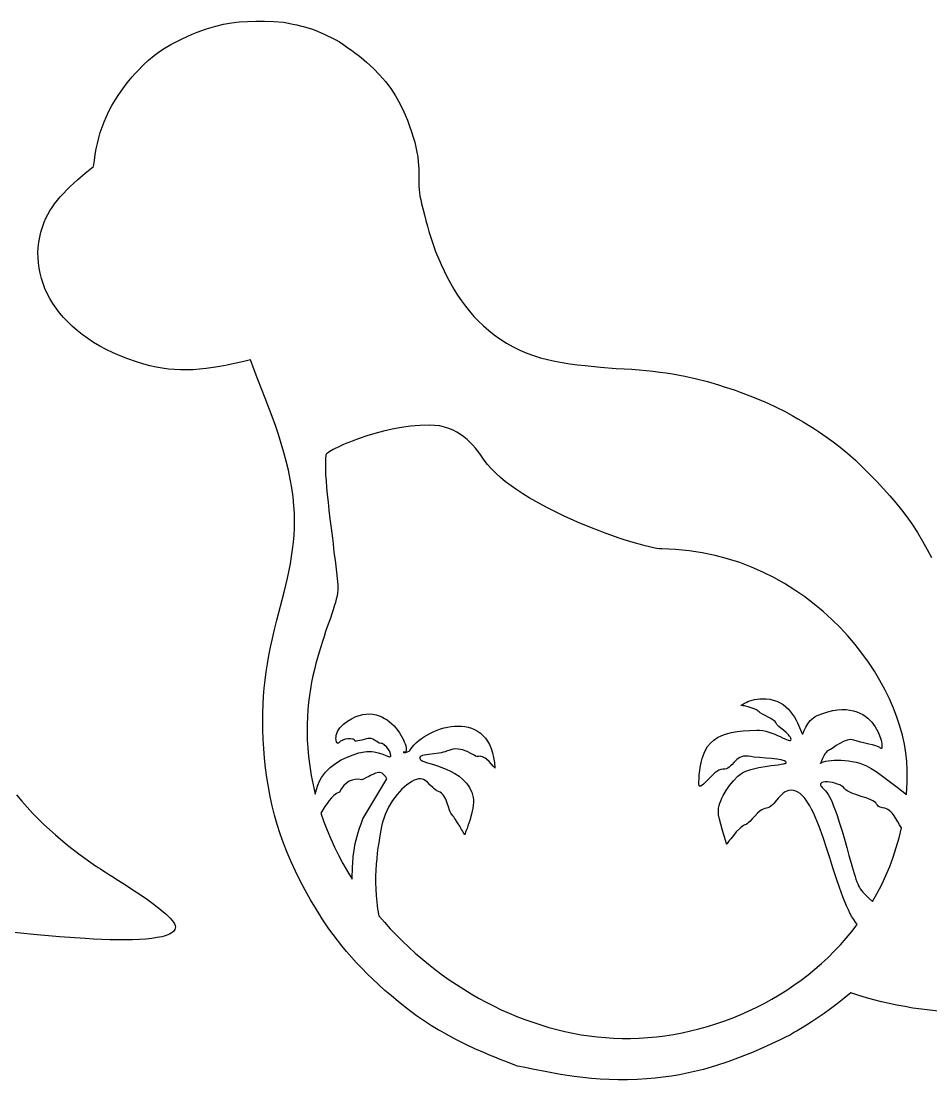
# Model space of a CAD drawing. Header units: millimetres. Extents: x 120 to 668, y 59 to 184.
# Drawn here: x 304.7 to 384.9, y 82.7 to 176 of the extents above; entities that cross this region are included whole.
import ezdxf

# ---------------------------------------------------------------- set-up
doc = ezdxf.new("R2010")
doc.units = ezdxf.units.MM
doc.layers.get('0').update_dxf_attribs({"linetype": 'CONTINUOUS', "true_color": 0xffffff})

msp = doc.modelspace()

# ---------------------------------------------------------------- linework, layer by layer
at = {"linetype": 'CONTINUOUS', "true_color": 0xffffff}
for points in [[(311.045, 163.227), (311.112, 163.757), (311.19, 164.275), (311.277, 164.777), (311.38, 165.27), (311.5, 165.755), (311.635, 166.232), (311.792, 166.705), (311.97, 167.177), (312.175, 167.65), (312.402, 168.122), (312.662, 168.6), (312.95, 169.085), (313.27, 169.577), (313.627, 170.08), (314.017, 170.597), (314.45, 171.127), (314.692, 171.41), (314.935, 171.677), (315.415, 172.17), (315.895, 172.612), (316.377, 173.01), (316.862, 173.367), (317.357, 173.69), (317.86, 173.985), (318.377, 174.257), (318.847, 174.487), (319.302, 174.697), (319.745, 174.89), (320.177, 175.067), (320.6, 175.227), (321.017, 175.37), (321.427, 175.5), (321.835, 175.612), (322.517, 175.772), (323.205, 175.892), (323.9, 175.977), (324.612, 176.027), (325.352, 176.047), (326.125, 176.04), (326.942, 176.005), (327.807, 175.947), (328.232, 175.862), (328.617, 175.785), (328.965, 175.71), (329.282, 175.637), (329.575, 175.567), (329.85, 175.495), (330.362, 175.335), (330.862, 175.145), (331.122, 175.032), (331.395, 174.905), (331.687, 174.765), (332.007, 174.602), (332.355, 174.422), (332.737, 174.22), (333.127, 173.957), (333.482, 173.71), (333.81, 173.48), (334.11, 173.262), (334.387, 173.052), (334.647, 172.847), (335.125, 172.445), (335.73, 171.88), (336.285, 171.305), (336.795, 170.715), (337.26, 170.1), (337.682, 169.457), (338.07, 168.78), (338.42, 168.062), (338.737, 167.3), (338.932, 166.777), (339.102, 166.285), (339.252, 165.815), (339.38, 165.365), (339.487, 164.927), (339.575, 164.497), (339.642, 164.07), (339.692, 163.64), (339.732, 162.992), (339.74, 162.31), (339.74, 162.082), (339.74, 161.875), (339.742, 161.687), (339.747, 161.512), (339.765, 161.195), (339.797, 160.902), (339.845, 160.61), (339.907, 160.297), (339.947, 160.125), (339.992, 159.94), (340.042, 159.737), (340.1, 159.515), (340.24, 158.975), (340.375, 158.46), (340.507, 157.97), (340.64, 157.5), (340.775, 157.045), (340.917, 156.602), (341.227, 155.735), (341.705, 154.577), (341.965, 154.012), (342.237, 153.462), (342.525, 152.922), (342.832, 152.397), (343.155, 151.885), (343.495, 151.385), (343.847, 150.91), (344.217, 150.45), (344.607, 150.005), (345.02, 149.575), (345.455, 149.162), (345.91, 148.765), (346.392, 148.382), (346.897, 148.02), (347.477, 147.647), (348.067, 147.315), (348.662, 147.025), (349.265, 146.77), (349.872, 146.55), (350.487, 146.357), (351.107, 146.195), (351.735, 146.055), (352.395, 145.93), (353.06, 145.827), (353.732, 145.737), (354.407, 145.662), (355.77, 145.535), (357.15, 145.415), (357.85, 145.377), (358.527, 145.335), (359.177, 145.285), (359.807, 145.227), (360.417, 145.162), (361.007, 145.092), (361.58, 145.012), (362.135, 144.927), (363.205, 144.732), (364.232, 144.507), (365.225, 144.252), (366.2, 143.962), (366.697, 143.802), (367.18, 143.645), (367.645, 143.485), (368.097, 143.325), (368.96, 143.002), (369.775, 142.675), (370.547, 142.34), (371.285, 141.995), (371.995, 141.637), (372.68, 141.265), (373.182, 140.98), (373.662, 140.697), (374.125, 140.417), (374.567, 140.14), (374.995, 139.862), (375.405, 139.585), (376.185, 139.03), (376.915, 138.467), (377.605, 137.895), (378.262, 137.307), (378.9, 136.697), (379.542, 136.055), (380.157, 135.425), (380.745, 134.8), (381.302, 134.182), (381.832, 133.565), (382.33, 132.947), (382.8, 132.327), (383.235, 131.702), (383.737, 130.927), (384.195, 130.18), (384.61, 129.452), (384.99, 128.74)], [(385.61, 88.722), (383.335, 88.962), (382.62, 89.11), (381.925, 89.25), (380.572, 89.54), (379.902, 89.702), (379.232, 89.885), (378.557, 90.095), (377.87, 90.34), (377.247, 89.832), (376.652, 89.36), (376.077, 88.922), (375.522, 88.517), (374.982, 88.14), (374.457, 87.787), (373.94, 87.46), (373.43, 87.152), (373.275, 87.062), (373.137, 86.982), (372.902, 86.845), (372.707, 86.732), (372.53, 86.632), (372.355, 86.54), (372.16, 86.442), (371.927, 86.327), (371.792, 86.262), (371.64, 86.19), (370.42, 85.62), (369.245, 85.107), (368.11, 84.65), (367.007, 84.242), (365.927, 83.885), (364.862, 83.575), (363.807, 83.315), (362.755, 83.097), (362.042, 82.98), (361.317, 82.882), (360.59, 82.802), (359.87, 82.74), (358.997, 82.685), (358.155, 82.655), (357.335, 82.652), (356.537, 82.67), (355.755, 82.712), (354.985, 82.772), (354.222, 82.852), (353.462, 82.95), (352.257, 83.135), (351.032, 83.355), (349.767, 83.597), (349.117, 83.727), (348.45, 83.862), (347.925, 84.062), (347.417, 84.26), (346.925, 84.452), (346.45, 84.645), (345.99, 84.835), (345.545, 85.025), (344.695, 85.397), (343.892, 85.77), (343.135, 86.145), (342.417, 86.522), (341.73, 86.907), (341.437, 87.077), (341.152, 87.245), (340.87, 87.415), (340.585, 87.597), (339.55, 88.307), (339.042, 88.682), (338.537, 89.07), (337.917, 89.565), (337.325, 90.057), (336.755, 90.547), (336.21, 91.035), (335.687, 91.52), (335.185, 92.007), (334.705, 92.492), (334.242, 92.982), (333.797, 93.472), (333.37, 93.965), (332.957, 94.462), (332.56, 94.962), (331.805, 95.985), (331.095, 97.035), (331.097, 97.047), (331.097, 97.06), (330.705, 97.682), (330.195, 98.535), (329.72, 99.382), (329.275, 100.22), (328.862, 101.052), (328.482, 101.88), (328.132, 102.705), (327.812, 103.527), (327.52, 104.35), (327.257, 105.172), (327.02, 105.997), (326.81, 106.822), (326.627, 107.655), (326.467, 108.49), (326.332, 109.332), (326.222, 110.182), (326.132, 111.042), (326.062, 111.897), (326.012, 112.72), (325.982, 113.515), (325.97, 114.285), (325.977, 115.035), (326.002, 115.767), (326.045, 116.492), (326.105, 117.207), (326.182, 117.92), (326.28, 118.635), (326.392, 119.355), (326.522, 120.085), (326.667, 120.83), (326.83, 121.592), (327.007, 122.38), (327.202, 123.195), (327.542, 124.425), (327.865, 125.667), (328.157, 126.917), (328.41, 128.177), (328.515, 128.81), (328.605, 129.445), (328.677, 130.08), (328.73, 130.717), (328.765, 131.355), (328.775, 131.995), (328.762, 132.635), (328.725, 133.277), (328.645, 134.077), (328.537, 134.87), (328.4, 135.657), (328.235, 136.442), (328.047, 137.222), (327.837, 138.005), (327.605, 138.787), (327.355, 139.575), (327.087, 140.365), (326.802, 141.162), (326.197, 142.785), (325.55, 144.45), (325.215, 145.302), (324.877, 146.172), (324.17, 145.997), (323.487, 145.84), (322.83, 145.7), (322.195, 145.58), (321.582, 145.48), (320.985, 145.4), (320.402, 145.34), (319.835, 145.3), (319.277, 145.282), (318.727, 145.287), (318.182, 145.312), (317.642, 145.362), (317.105, 145.435), (316.565, 145.532), (316.022, 145.652), (315.472, 145.8), (314.752, 146.02), (314.062, 146.26), (313.402, 146.517), (312.77, 146.792), (312.167, 147.082), (311.595, 147.39), (311.05, 147.712), (310.535, 148.05), (310.047, 148.4), (309.59, 148.762), (309.16, 149.135), (308.76, 149.52), (308.387, 149.915), (308.045, 150.32), (307.73, 150.735), (307.445, 151.155), (307.187, 151.585), (306.957, 152.02), (306.755, 152.46), (306.582, 152.905), (306.437, 153.355), (306.322, 153.807), (306.232, 154.26), (306.172, 154.717), (306.14, 155.175), (306.135, 155.63), (306.157, 156.087), (306.207, 156.542), (306.287, 156.992), (306.392, 157.442), (306.527, 157.887), (306.687, 158.327), (306.83, 158.657), (306.995, 158.982), (307.18, 159.302), (307.385, 159.62), (307.61, 159.935), (307.852, 160.245), (308.11, 160.552), (308.385, 160.857), (308.675, 161.157), (308.977, 161.457), (309.625, 162.052), (310.315, 162.642), (311.045, 163.227), (311.045, 163.227), (311.045, 163.227)], [(330.607, 107.867), (330.707, 108.272), (330.827, 108.66), (330.975, 109.015), (331.15, 109.33), (331.322, 109.57), (331.51, 109.797), (331.715, 110.01), (331.932, 110.21), (332.402, 110.57), (332.905, 110.877), (333.422, 111.132), (333.945, 111.337), (334.452, 111.49), (334.935, 111.592), (335.162, 111.62), (335.38, 111.627), (335.59, 111.617), (335.792, 111.592), (336.162, 111.507), (336.487, 111.4), (336.762, 111.292), (336.982, 111.202), (337.07, 111.175), (337.142, 111.157), (337.197, 111.16), (337.237, 111.18), (337.26, 111.22), (337.267, 111.275), (337.242, 111.422), (337.17, 111.605), (337.057, 111.802), (336.917, 111.992), (336.757, 112.157), (336.672, 112.225), (336.587, 112.277), (336.5, 112.315), (336.415, 112.332), (336.255, 112.367), (336.112, 112.437), (335.975, 112.522), (335.84, 112.615), (335.695, 112.695), (335.535, 112.752), (335.352, 112.775), (335.25, 112.765), (335.14, 112.742), (334.917, 112.682), (334.712, 112.63), (334.53, 112.585), (334.372, 112.552), (334.245, 112.537), (334.15, 112.54), (334.09, 112.567), (334.07, 112.62), (334.057, 112.652), (334.022, 112.677), (333.965, 112.7), (333.892, 112.717), (333.705, 112.735), (333.485, 112.727), (333.25, 112.695), (333.03, 112.632), (332.842, 112.54), (332.767, 112.482), (332.712, 112.415), (332.665, 112.362), (332.617, 112.342), (332.57, 112.352), (332.525, 112.392), (332.487, 112.457), (332.457, 112.545), (332.437, 112.652), (332.43, 112.775), (332.435, 112.912), (332.46, 113.062), (332.502, 113.217), (332.567, 113.38), (332.655, 113.542), (332.77, 113.705), (332.912, 113.865), (333.085, 114.017), (333.447, 114.282), (333.797, 114.497), (334.14, 114.665), (334.472, 114.79), (334.795, 114.875), (335.105, 114.92), (335.405, 114.93), (335.692, 114.907), (335.97, 114.855), (336.232, 114.775), (336.485, 114.67), (336.727, 114.542), (336.952, 114.397), (337.167, 114.235), (337.557, 113.87), (337.89, 113.47), (338.035, 113.265), (338.165, 113.06), (338.28, 112.857), (338.38, 112.66), (338.462, 112.467), (338.532, 112.287), (338.582, 112.122), (338.62, 111.97), (338.637, 111.837), (338.64, 111.727), (338.625, 111.64), (338.592, 111.58), (338.542, 111.55), (338.472, 111.55), (338.417, 111.56), (338.382, 111.565), (338.367, 111.562), (338.367, 111.557), (338.407, 111.542), (338.492, 111.532), (338.61, 111.54), (338.742, 111.577), (338.88, 111.66), (338.945, 111.72), (339.007, 111.797), (339.162, 112.005), (339.34, 112.205), (339.54, 112.402), (339.757, 112.59), (339.992, 112.77), (340.242, 112.94), (340.782, 113.247), (341.07, 113.382), (341.365, 113.502), (341.665, 113.607), (341.972, 113.697), (342.282, 113.767), (342.592, 113.817), (342.905, 113.85), (343.212, 113.86), (343.517, 113.847), (343.817, 113.81), (344.11, 113.75), (344.392, 113.662), (344.665, 113.547), (344.925, 113.405), (345.172, 113.232), (345.4, 113.027), (345.612, 112.792), (345.805, 112.525), (345.975, 112.222), (346.122, 111.882), (346.247, 111.507), (346.342, 111.095), (346.41, 110.645), (346.45, 110.152), (346.44, 110.165), (346.41, 110.202), (346.362, 110.262), (346.3, 110.337), (346.137, 110.52), (345.935, 110.727), (345.71, 110.927), (345.595, 111.015), (345.477, 111.09), (345.365, 111.147), (345.255, 111.182), (345.15, 111.195), (345.052, 111.18), (344.955, 111.165), (344.85, 111.18), (344.735, 111.22), (344.612, 111.28), (344.332, 111.435), (344.01, 111.607), (343.83, 111.687), (343.637, 111.755), (343.432, 111.807), (343.215, 111.837), (342.982, 111.84), (342.735, 111.812), (342.475, 111.747), (342.197, 111.64), (342.062, 111.59), (341.897, 111.547), (341.71, 111.512), (341.502, 111.48), (341.062, 111.425), (340.622, 111.367), (340.42, 111.335), (340.237, 111.3), (340.08, 111.255), (339.955, 111.205), (339.865, 111.145), (339.822, 111.072), (339.83, 110.99), (339.852, 110.942), (339.892, 110.892), (339.937, 110.852), (340.002, 110.812), (340.085, 110.775), (340.18, 110.735), (340.417, 110.652), (340.705, 110.565), (341.032, 110.465), (341.387, 110.352), (341.767, 110.22), (342.155, 110.065), (342.547, 109.882), (342.932, 109.672), (343.3, 109.427), (343.64, 109.145), (343.945, 108.82), (344.202, 108.447), (344.312, 108.245), (344.407, 108.027), (344.485, 107.797), (344.547, 107.555), (344.572, 107.355), (344.572, 107.13), (344.552, 106.885), (344.512, 106.625), (344.46, 106.355), (344.395, 106.082), (344.24, 105.542), (344.157, 105.287), (344.075, 105.05), (343.997, 104.832), (343.927, 104.645), (343.865, 104.487), (343.82, 104.37), (343.787, 104.295), (343.777, 104.27), (343.77, 104.287), (343.745, 104.332), (343.705, 104.407), (343.652, 104.502), (343.59, 104.617), (343.517, 104.747), (343.352, 105.035), (343.17, 105.337), (342.987, 105.622), (342.902, 105.747), (342.82, 105.86), (342.745, 105.95), (342.677, 106.017), (342.617, 106.085), (342.565, 106.18), (342.512, 106.295), (342.46, 106.43), (342.36, 106.737), (342.245, 107.072), (342.112, 107.405), (342.032, 107.562), (341.945, 107.707), (341.847, 107.837), (341.737, 107.947), (341.612, 108.035), (341.475, 108.095), (341.335, 108.152), (341.205, 108.23), (341.082, 108.325), (340.967, 108.43), (340.747, 108.657), (340.527, 108.882), (340.412, 108.982), (340.292, 109.07), (340.165, 109.14), (340.027, 109.187), (339.877, 109.21), (339.712, 109.205), (339.532, 109.162), (339.335, 109.082), (339.125, 108.97), (338.907, 108.832), (338.69, 108.675), (338.47, 108.492), (338.25, 108.29), (338.035, 108.07), (337.822, 107.83), (337.617, 107.572), (337.422, 107.297), (337.237, 107.007), (337.065, 106.705), (336.907, 106.387), (336.765, 106.06), (336.642, 105.72), (336.537, 105.37), (336.457, 105.012), (336.397, 104.692), (336.332, 104.342), (336.265, 103.96), (336.2, 103.55), (336.137, 103.115), (336.077, 102.652), (336.025, 102.17), (335.982, 101.665), (335.95, 101.142), (335.932, 100.605), (335.927, 100.05), (335.942, 99.485), (335.975, 98.907), (336.03, 98.322), (336.107, 97.73), (336.212, 97.132), (336.712, 96.55), (337.227, 95.982), (338.297, 94.882), (339.42, 93.837), (340.59, 92.847), (341.192, 92.375), (341.805, 91.917), (342.427, 91.477), (343.06, 91.05), (343.7, 90.64), (344.35, 90.247), (345.007, 89.87), (345.672, 89.51), (346.345, 89.167), (347.022, 88.842), (347.707, 88.535), (348.397, 88.247), (349.092, 87.977), (349.792, 87.725), (350.495, 87.495), (351.202, 87.282), (351.912, 87.09), (352.625, 86.917), (353.337, 86.765), (354.055, 86.635), (354.77, 86.525), (355.487, 86.437), (356.205, 86.372), (356.922, 86.327), (357.677, 86.305), (358.432, 86.305), (359.19, 86.33), (359.947, 86.38), (360.705, 86.45), (361.46, 86.545), (362.215, 86.662), (362.967, 86.8), (363.717, 86.962), (364.462, 87.147), (365.202, 87.352), (365.94, 87.58), (366.667, 87.83), (367.392, 88.1), (368.107, 88.392), (368.815, 88.702), (369.512, 89.037), (370.202, 89.39), (370.88, 89.762), (371.547, 90.157), (372.202, 90.57), (372.847, 91.002), (373.475, 91.455), (374.092, 91.927), (374.692, 92.417), (375.28, 92.925), (375.85, 93.452), (376.402, 93.997), (376.937, 94.562), (377.455, 95.145), (377.952, 95.742), (378.43, 96.36), (378.282, 96.57), (378.12, 96.792), (377.957, 97.03), (377.812, 97.285), (377.645, 97.64), (377.48, 98.012), (377.162, 98.797), (376.86, 99.625), (376.567, 100.485), (376.28, 101.36), (376, 102.24), (375.72, 103.107), (375.437, 103.952), (375.152, 104.757), (375.007, 105.142), (374.86, 105.512), (374.71, 105.865), (374.557, 106.2), (374.402, 106.517), (374.242, 106.81), (374.08, 107.082), (373.912, 107.327), (373.74, 107.547), (373.562, 107.737), (373.382, 107.9), (373.195, 108.027), (373, 108.125), (372.8, 108.185), (372.595, 108.207), (372.402, 108.187), (372.222, 108.132), (372.055, 108.045), (371.895, 107.935), (371.745, 107.802), (371.462, 107.502), (371.197, 107.19), (371.07, 107.042), (370.942, 106.907), (370.812, 106.79), (370.68, 106.697), (370.547, 106.635), (370.407, 106.607), (370.267, 106.585), (370.132, 106.537), (370.002, 106.47), (369.872, 106.385), (369.627, 106.172), (369.392, 105.927), (369.165, 105.675), (368.945, 105.442), (368.837, 105.342), (368.73, 105.255), (368.625, 105.187), (368.517, 105.14), (368.405, 105.09), (368.285, 105.012), (368.157, 104.912), (368.025, 104.795), (367.757, 104.517), (367.5, 104.217), (367.267, 103.925), (367.165, 103.795), (367.08, 103.677), (367.007, 103.577), (366.952, 103.502), (366.92, 103.455), (366.907, 103.437), (366.902, 103.455), (366.885, 103.507), (366.857, 103.592), (366.822, 103.705), (366.78, 103.84), (366.732, 103.997), (366.68, 104.175), (366.625, 104.365), (366.505, 104.78), (366.387, 105.212), (366.282, 105.642), (366.197, 106.04), (366.175, 106.23), (366.175, 106.427), (366.195, 106.632), (366.237, 106.845), (366.3, 107.06), (366.38, 107.28), (366.477, 107.5), (366.587, 107.725), (366.855, 108.172), (367.17, 108.615), (367.522, 109.04), (367.902, 109.445), (368.125, 109.627), (368.392, 109.782), (368.697, 109.915), (369.032, 110.03), (369.387, 110.125), (369.755, 110.202), (370.492, 110.325), (370.842, 110.372), (371.17, 110.415), (371.465, 110.452), (371.72, 110.49), (371.925, 110.527), (372.005, 110.547), (372.072, 110.57), (372.12, 110.592), (372.152, 110.617), (372.165, 110.645), (372.157, 110.675), (372.102, 110.732), (372.01, 110.785), (371.882, 110.83), (371.727, 110.87), (371.542, 110.902), (371.337, 110.935), (371.112, 110.962), (370.87, 110.987), (370.352, 111.035), (369.817, 111.08), (369.29, 111.132), (369.037, 111.162), (368.8, 111.195), (368.582, 111.212), (368.387, 111.2), (368.215, 111.157), (368.06, 111.09), (367.92, 111.007), (367.792, 110.907), (367.565, 110.68), (367.35, 110.447), (367.242, 110.34), (367.13, 110.245), (367.01, 110.162), (366.88, 110.102), (366.737, 110.067), (366.577, 110.06), (366.405, 110.042), (366.225, 109.975), (366.042, 109.867), (365.857, 109.73), (365.675, 109.567), (365.495, 109.395), (365.157, 109.042), (365.005, 108.882), (364.865, 108.745), (364.74, 108.637), (364.635, 108.57), (364.55, 108.552), (364.517, 108.562), (364.49, 108.59), (364.467, 108.635), (364.455, 108.697), (364.447, 108.777), (364.447, 108.877), (364.467, 109.237), (364.492, 109.577), (364.527, 109.9), (364.572, 110.205), (364.622, 110.49), (364.685, 110.76), (364.752, 111.012), (364.83, 111.25), (364.915, 111.47), (365.01, 111.677), (365.227, 112.045), (365.482, 112.362), (365.772, 112.63), (366.102, 112.852), (366.472, 113.032), (366.88, 113.18), (367.33, 113.292), (367.822, 113.377), (368.357, 113.44), (368.935, 113.485), (369.557, 113.512), (369.817, 113.505), (370.085, 113.47), (370.352, 113.412), (370.622, 113.332), (371.142, 113.142), (371.387, 113.037), (371.62, 112.932), (371.835, 112.835), (372.03, 112.745), (372.2, 112.672), (372.342, 112.62), (372.457, 112.592), (372.537, 112.595), (372.582, 112.632), (372.585, 112.707), (372.555, 112.805), (372.505, 112.905), (372.435, 113.002), (372.352, 113.102), (372.15, 113.297), (371.922, 113.487), (371.695, 113.67), (371.495, 113.837), (371.41, 113.917), (371.34, 113.992), (371.29, 114.062), (371.26, 114.127), (371.23, 114.19), (371.18, 114.252), (371.11, 114.317), (371.022, 114.382), (370.812, 114.515), (370.567, 114.647), (370.312, 114.78), (370.067, 114.912), (369.855, 115.042), (369.77, 115.105), (369.697, 115.167), (369.625, 115.227), (369.537, 115.285), (369.322, 115.39), (369.075, 115.477), (368.817, 115.552), (368.577, 115.61), (368.47, 115.635), (368.375, 115.652), (368.297, 115.667), (368.237, 115.68), (368.197, 115.685), (368.185, 115.687), (368.197, 115.697), (368.235, 115.725), (368.297, 115.767), (368.382, 115.822), (368.49, 115.882), (368.622, 115.95), (368.775, 116.017), (368.947, 116.085), (369.142, 116.145), (369.355, 116.197), (369.59, 116.24), (369.84, 116.267), (370.11, 116.275), (370.397, 116.262), (370.702, 116.225), (371.022, 116.16), (371.337, 116.06), (371.627, 115.922), (371.892, 115.755), (372.132, 115.562), (372.352, 115.347), (372.55, 115.117), (372.727, 114.88), (372.885, 114.635), (373.025, 114.392), (373.147, 114.157), (373.252, 113.932), (373.345, 113.725), (373.42, 113.542), (373.485, 113.385), (373.537, 113.262), (373.577, 113.18), (373.595, 113.17), (373.617, 113.19), (373.642, 113.24), (373.677, 113.312), (373.717, 113.407), (373.765, 113.517), (373.89, 113.777), (374.06, 114.062), (374.28, 114.347), (374.41, 114.48), (374.557, 114.602), (374.722, 114.707), (374.902, 114.797), (375.387, 114.982), (375.847, 115.125), (376.282, 115.227), (376.692, 115.29), (377.077, 115.317), (377.437, 115.31), (377.777, 115.275), (378.092, 115.21), (378.385, 115.12), (378.657, 115.007), (378.91, 114.875), (379.14, 114.725), (379.352, 114.56), (379.545, 114.38), (379.72, 114.192), (379.877, 113.995), (380.017, 113.795), (380.14, 113.59), (380.25, 113.385), (380.34, 113.185), (380.482, 112.8), (380.532, 112.622), (380.57, 112.457), (380.595, 112.307), (380.61, 112.175), (380.612, 112.065), (380.605, 111.975), (380.587, 111.912), (380.56, 111.877), (380.525, 111.875), (380.482, 111.905), (380.41, 111.965), (380.315, 112.017), (380.202, 112.067), (380.072, 112.115), (379.777, 112.2), (379.442, 112.277), (379.09, 112.352), (378.74, 112.43), (378.41, 112.515), (378.117, 112.612), (377.98, 112.65), (377.832, 112.662), (377.68, 112.647), (377.525, 112.612), (377.362, 112.56), (377.202, 112.492), (376.882, 112.325), (376.577, 112.137), (376.302, 111.955), (376.07, 111.805), (375.975, 111.752), (375.895, 111.715), (375.825, 111.675), (375.752, 111.615), (375.68, 111.535), (375.612, 111.442), (375.48, 111.225), (375.362, 110.997), (375.267, 110.787), (375.232, 110.7), (375.202, 110.627), (375.182, 110.577), (375.172, 110.55), (375.172, 110.547), (375.185, 110.58), (375.23, 110.627), (375.325, 110.675), (375.465, 110.72), (375.647, 110.762), (375.865, 110.797), (376.115, 110.825), (376.39, 110.845), (376.687, 110.855), (377, 110.85), (377.325, 110.832), (377.657, 110.8), (377.992, 110.75), (378.322, 110.68), (378.647, 110.59), (378.957, 110.477), (379.252, 110.342), (379.445, 110.237), (379.65, 110.117), (380.085, 109.84), (380.545, 109.525), (381.02, 109.182), (381.49, 108.827), (381.947, 108.475), (382.375, 108.137), (382.76, 107.827), (382.825, 108.915), (382.835, 110.022), (382.802, 110.75), (382.72, 111.5), (382.592, 112.265), (382.417, 113.047), (382.195, 113.84), (381.93, 114.642), (381.617, 115.452), (381.262, 116.265), (380.865, 117.077), (380.422, 117.89), (379.937, 118.695), (379.412, 119.492), (378.847, 120.28), (378.24, 121.055), (377.595, 121.815), (376.91, 122.552), (376.185, 123.27), (375.425, 123.962), (374.627, 124.627), (373.792, 125.262), (372.922, 125.865), (372.017, 126.43), (371.077, 126.957), (370.105, 127.445), (369.097, 127.885), (368.057, 128.28), (366.987, 128.622), (365.885, 128.912), (364.752, 129.15), (364.175, 129.245), (363.59, 129.325), (362.997, 129.392), (362.397, 129.44), (361.792, 129.475), (361.177, 129.492), (360.982, 129.505), (360.735, 129.54), (360.442, 129.592), (360.105, 129.665), (359.725, 129.757), (359.307, 129.867), (358.857, 129.995), (358.375, 130.14), (357.862, 130.302), (357.325, 130.48), (356.767, 130.675), (356.19, 130.882), (355.595, 131.107), (354.99, 131.342), (353.752, 131.855), (352.502, 132.417), (351.265, 133.022), (350.657, 133.34), (350.065, 133.667), (349.485, 134.002), (348.927, 134.345), (348.39, 134.697), (347.877, 135.055), (347.395, 135.42), (346.942, 135.792), (346.525, 136.167), (346.147, 136.547), (345.807, 136.932), (345.515, 137.322), (345.147, 137.84), (344.735, 138.37), (344.507, 138.632), (344.265, 138.89), (344.005, 139.135), (343.725, 139.37), (343.427, 139.587), (343.107, 139.787), (342.762, 139.965), (342.397, 140.117), (342.005, 140.242), (341.585, 140.335), (341.137, 140.392), (340.66, 140.412), (339.84, 140.387), (339.02, 140.315), (338.205, 140.2), (337.402, 140.052), (336.622, 139.875), (335.872, 139.675), (335.157, 139.46), (334.485, 139.232), (333.862, 139.002), (333.572, 138.887), (333.3, 138.775), (333.042, 138.662), (332.8, 138.555), (332.577, 138.447), (332.375, 138.347), (332.192, 138.252), (332.03, 138.16), (331.89, 138.077), (331.772, 138), (331.677, 137.932), (331.607, 137.875), (331.565, 137.825), (331.547, 137.785), (331.515, 137.397), (331.5, 136.977), (331.502, 136.522), (331.522, 136.027), (331.555, 135.492), (331.602, 134.915), (331.66, 134.292), (331.732, 133.622), (331.815, 132.902), (331.905, 132.132), (332.005, 131.31), (332.112, 130.432), (332.17, 129.97), (332.227, 129.495), (332.287, 129.002), (332.347, 128.497), (332.407, 127.975), (332.47, 127.437), (332.532, 126.885), (332.597, 126.315), (332.61, 126.095), (332.6, 125.857), (332.572, 125.605), (332.525, 125.337), (332.46, 125.052), (332.38, 124.752), (332.287, 124.435), (332.18, 124.102), (332.065, 123.755), (331.94, 123.39), (331.805, 123.007), (331.667, 122.61), (331.522, 122.197), (331.377, 121.767), (331.23, 121.32), (331.082, 120.857), (330.935, 120.377), (330.792, 119.882), (330.655, 119.367), (330.525, 118.84), (330.4, 118.292), (330.287, 117.73), (330.185, 117.15), (330.095, 116.552), (330.017, 115.94), (329.957, 115.31), (329.915, 114.662), (329.89, 113.997), (329.887, 113.315), (329.905, 112.617), (329.945, 111.9), (330.012, 111.167), (330.117, 110.33), (330.252, 109.502), (330.417, 108.68), (330.607, 107.867), (330.607, 107.867), (330.607, 107.867)], [(333.865, 100.355), (333.875, 100.742), (333.885, 101.102), (333.897, 101.437), (333.912, 101.755), (333.957, 102.35), (334.03, 102.922), (334.14, 103.505), (334.212, 103.812), (334.3, 104.135), (334.402, 104.477), (334.52, 104.847), (334.657, 105.245), (334.812, 105.675), (336.932, 109.205), (336.82, 109.377), (336.712, 109.515), (336.607, 109.62), (336.502, 109.695), (336.395, 109.74), (336.287, 109.76), (336.175, 109.757), (336.055, 109.735), (335.927, 109.695), (335.792, 109.64), (335.49, 109.492), (335.317, 109.405), (335.13, 109.315), (334.927, 109.22), (334.705, 109.127), (334.405, 109.165), (334.12, 109.155), (333.85, 109.097), (333.595, 108.992), (333.352, 108.832), (333.127, 108.622), (332.92, 108.355), (332.73, 108.032), (332.485, 107.9), (332.255, 107.727), (332.04, 107.52), (331.837, 107.287), (331.645, 107.032), (331.457, 106.76), (331.097, 106.185), (331.365, 105.422), (331.655, 104.667), (331.967, 103.922), (332.305, 103.187), (332.662, 102.462), (333.042, 101.75), (333.442, 101.045), (333.865, 100.355), (333.865, 100.355), (333.865, 100.355)], [(382.327, 104.877), (382.155, 105.135), (381.995, 105.425), (381.837, 105.715), (381.685, 105.955), (381.537, 106.147), (381.392, 106.297), (381.255, 106.415), (381.122, 106.5), (380.995, 106.562), (380.872, 106.605), (380.65, 106.66), (380.45, 106.707), (380.362, 106.745), (380.28, 106.797), (380.207, 106.87), (380.14, 106.97), (380.057, 107.08), (379.942, 107.18), (379.792, 107.272), (379.62, 107.36), (379.425, 107.44), (379.212, 107.517), (378.762, 107.662), (378.307, 107.81), (378.092, 107.887), (377.89, 107.967), (377.705, 108.055), (377.545, 108.147), (377.412, 108.247), (377.315, 108.357), (377.21, 108.47), (377.065, 108.572), (376.885, 108.665), (376.68, 108.747), (376.46, 108.817), (376.235, 108.872), (376.01, 108.91), (375.795, 108.93), (375.6, 108.932), (375.432, 108.912), (375.302, 108.87), (375.22, 108.802), (375.197, 108.76), (375.19, 108.71), (375.197, 108.655), (375.225, 108.59), (375.267, 108.52), (375.33, 108.442), (375.412, 108.355), (375.517, 108.262), (375.632, 108.147), (375.747, 108.002), (375.862, 107.83), (375.977, 107.627), (376.09, 107.402), (376.205, 107.155), (376.317, 106.885), (376.43, 106.595), (376.542, 106.292), (376.652, 105.972), (376.872, 105.297), (377.085, 104.592), (377.295, 103.87), (377.497, 103.147), (377.695, 102.442), (377.882, 101.772), (377.975, 101.455), (378.062, 101.152), (378.15, 100.865), (378.235, 100.6), (378.315, 100.352), (378.395, 100.13), (378.472, 99.932), (378.545, 99.762), (378.615, 99.62), (378.685, 99.512), (378.912, 99.222), (379.18, 98.932), (379.472, 98.647), (379.775, 98.375), (380.197, 99.122), (380.592, 99.89), (380.96, 100.675), (381.295, 101.477), (381.602, 102.3), (381.877, 103.142), (382.117, 104), (382.327, 104.877), (382.327, 104.877), (382.327, 104.877)], [(304.25, 107.8), (304.705, 107.245), (305.17, 106.707), (305.65, 106.187), (306.14, 105.682), (306.642, 105.192), (307.677, 104.252), (308.752, 103.36), (309.86, 102.505), (311, 101.677), (311.12, 101.595), (311.267, 101.497), (311.442, 101.385), (311.645, 101.257), (311.867, 101.115), (312.11, 100.962), (312.37, 100.8), (312.647, 100.625), (313.24, 100.25), (313.87, 99.847), (314.517, 99.425), (315.167, 98.99), (315.8, 98.547), (316.397, 98.112), (316.677, 97.897), (316.942, 97.687), (317.19, 97.482), (317.417, 97.282), (317.622, 97.09), (317.802, 96.905), (317.957, 96.73), (318.085, 96.565), (318.18, 96.41), (318.242, 96.267), (318.267, 96.137), (318.257, 96.022), (318.22, 95.925), (318.16, 95.83), (318.085, 95.745), (317.99, 95.662), (317.877, 95.587), (317.75, 95.515), (317.605, 95.45), (317.442, 95.39), (317.267, 95.335), (317.077, 95.282), (316.652, 95.195), (316.177, 95.125), (315.655, 95.07), (315.09, 95.032), (314.485, 95.007), (313.847, 94.997), (313.18, 95), (312.487, 95.012), (311.772, 95.037), (311.045, 95.07), (310.305, 95.112), (308.035, 95.272), (305.747, 95.47), (303.447, 95.695)]]:
    msp.add_lwpolyline(points, dxfattribs=at)

doc.saveas('drawing.dxf')
